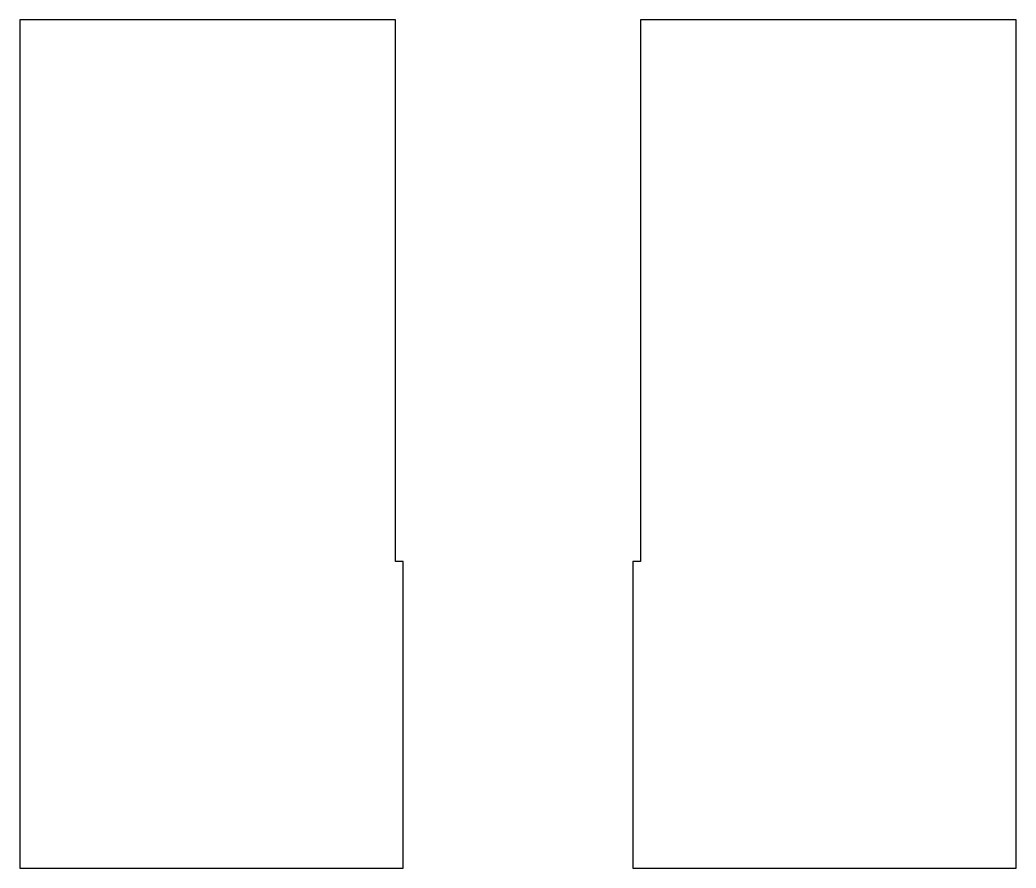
# Model space of a CAD drawing. Header units: metres. Extents: x 0 to 26, y 0 to 22.1.
import ezdxf

# ---------------------------------------------------------------- set-up
doc = ezdxf.new("R2010")
doc.units = ezdxf.units.M

msp = doc.modelspace()

# ---------------------------------------------------------------- linework, layer by layer
for p, q in [((9.8, 22.14), (0, 22.14)), ((0, 22.14), (0, 0)), ((9.8, 8), (9.8, 22.14)), ((26, 22.14), (16.2, 22.14)), ((16.2, 22.14), (16.2, 8)), ((26, 0), (26, 22.14)), ((10, 8), (9.8, 8)), ((10, 0), (10, 8)), ((16.2, 8), (16, 8)), ((16, 8), (16, 0)), ((0, 0), (10, 0)), ((16, 0), (26, 0))]:
    msp.add_line(p, q)

doc.saveas('drawing.dxf')
